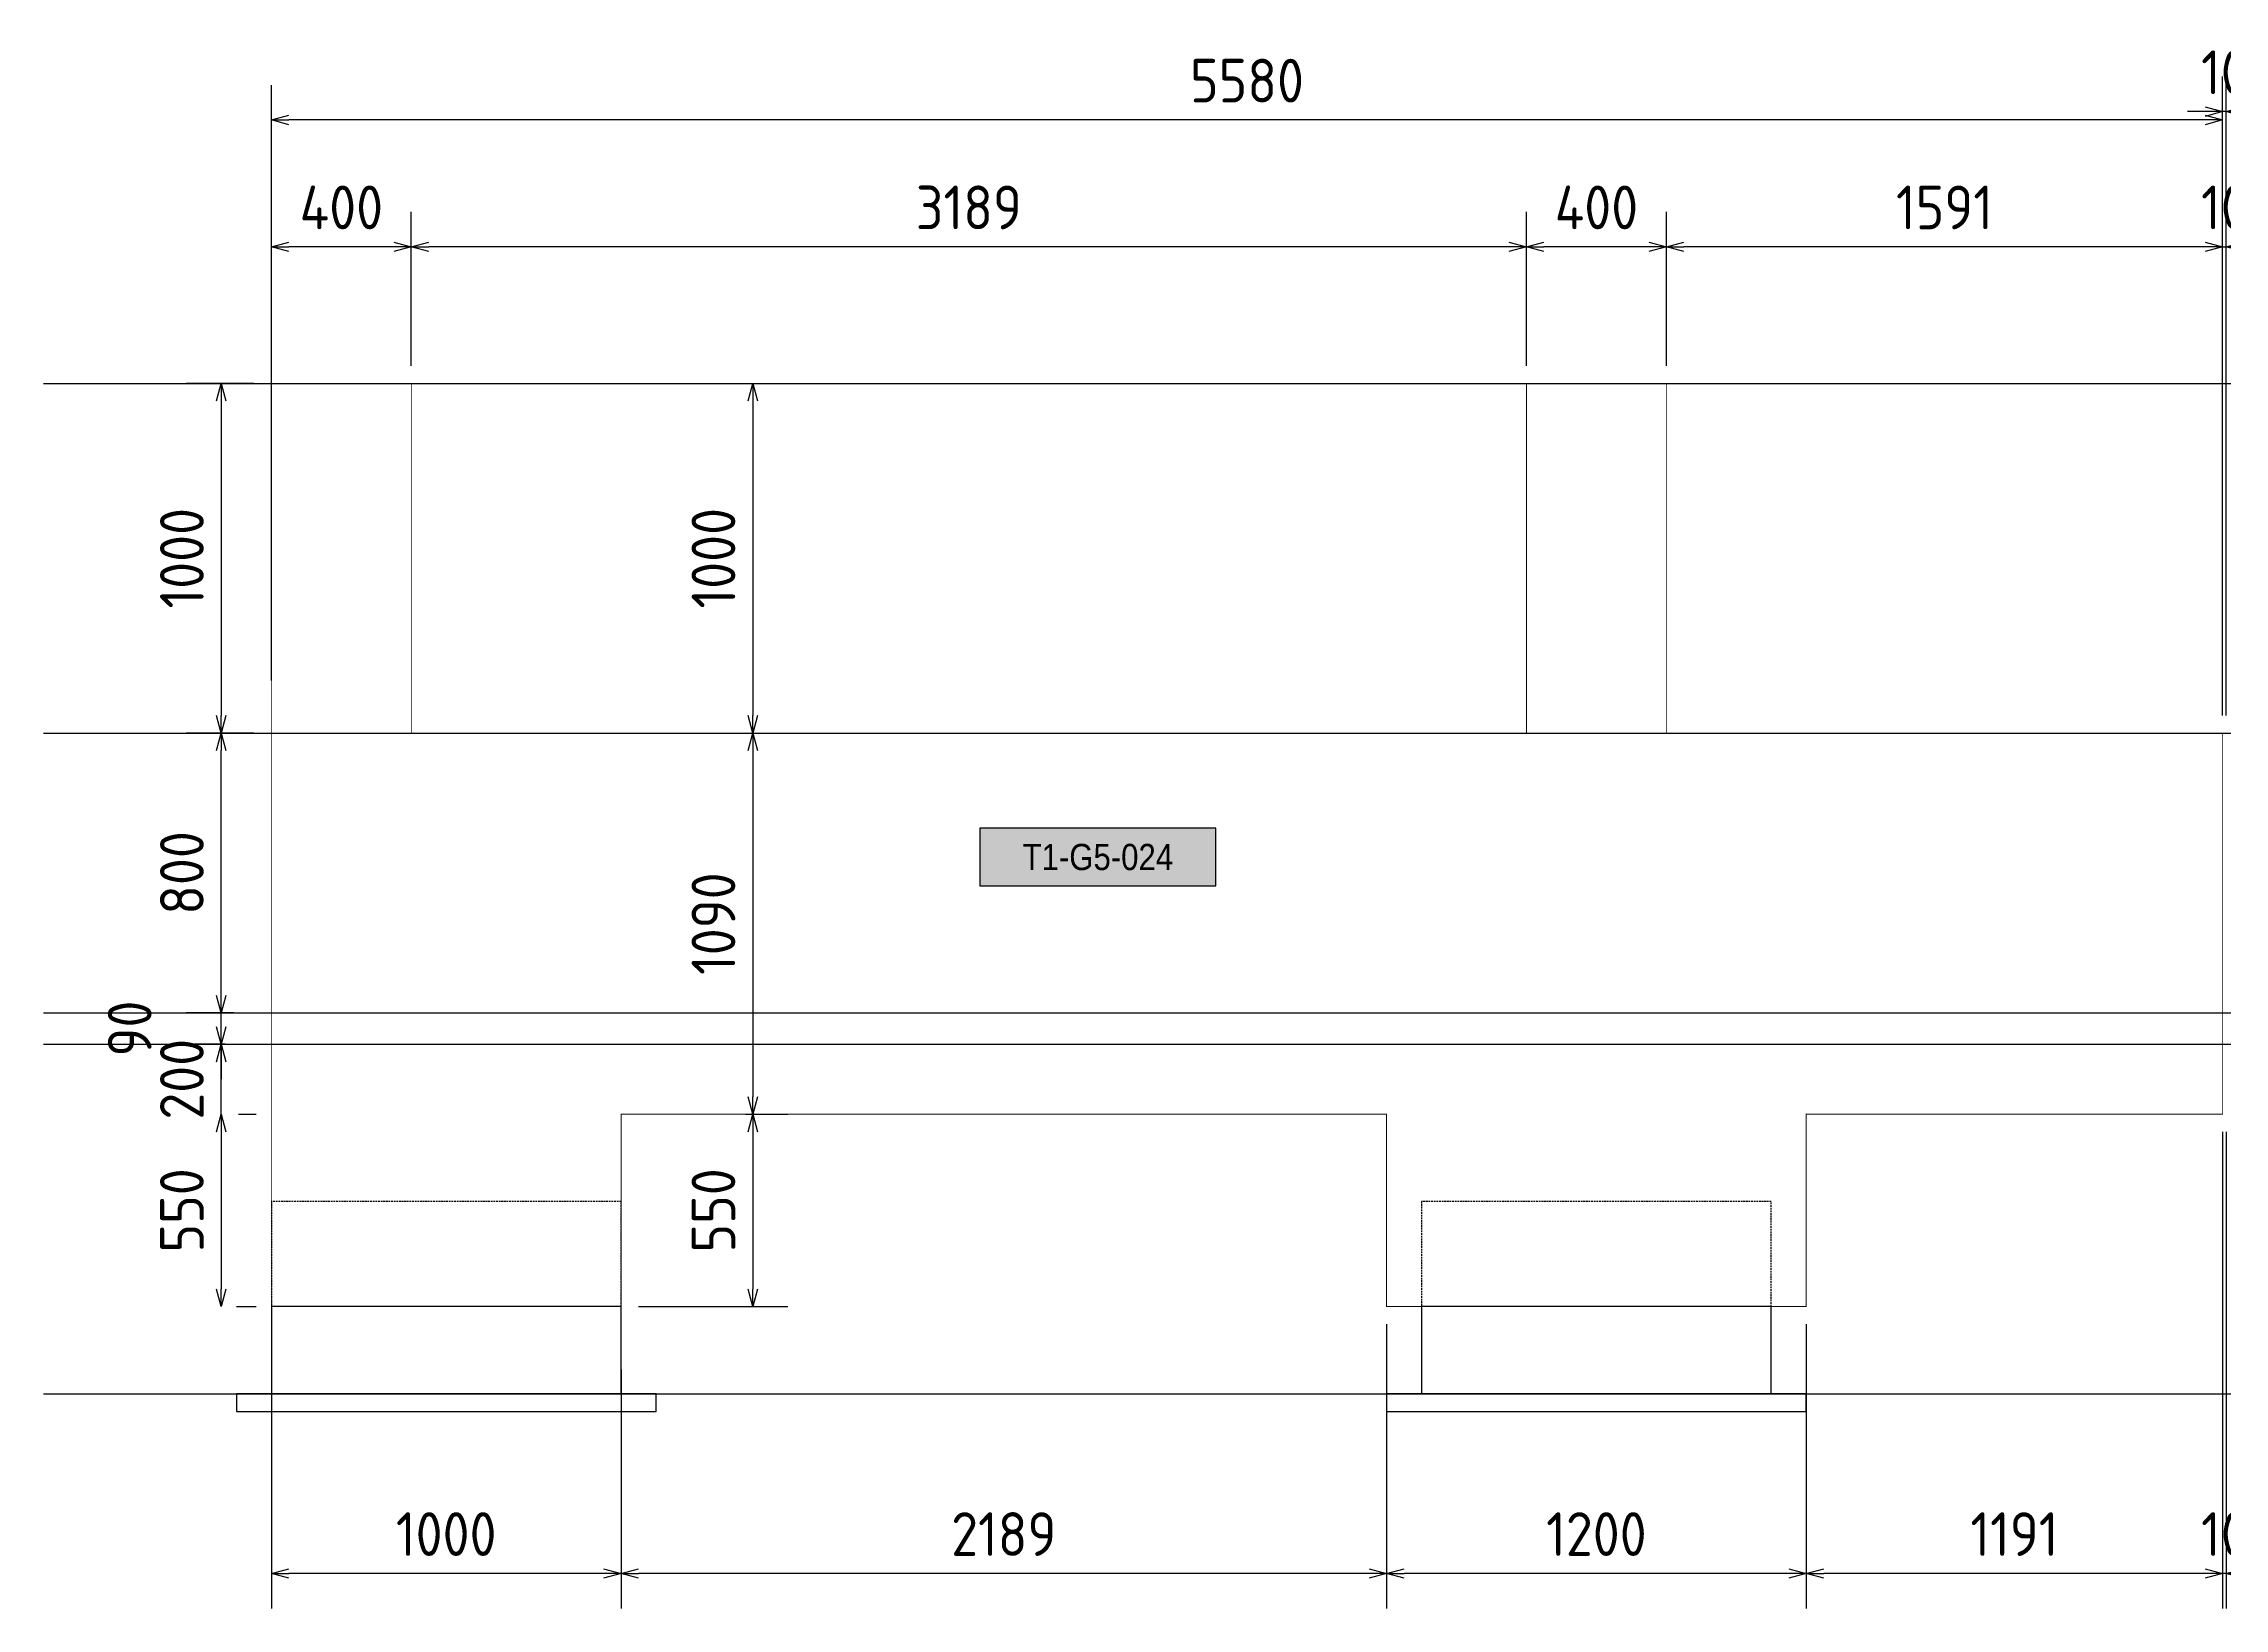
# Model space of a CAD drawing. Header units: centimetres. Extents: x -6122352 to 4157695, y -1694241 to 1947892.
# Drawn here: x 3328918 to 3335154, y -40055 to -35580 of the extents above; entities that cross this region are included whole.
import ezdxf
from ezdxf.enums import TextEntityAlignment as Align

# ---------------------------------------------------------------- set-up
doc = ezdxf.new("R2010")
doc.units = ezdxf.units.CM
doc.header["$MEASUREMENT"] = 0
doc.header["$PDMODE"] = 66
doc.header["$PDSIZE"] = 100
doc.linetypes.add('23585-XR-AR-END-SETTING OUT PLAN$0$HIDDEN', pattern=[0.375, 0.25, -0.125])
doc.linetypes.add('DASHED2', pattern=[0.375, 0.25, -0.125])
for name, color, linetype in [('0-T1-NEW', 7, 'Continuous'), ('00-MI-DIM', 7, 'Continuous'), ('@MI-TYPE-01', 30, 'Continuous'), ('PANEL-TAGS', 7, 'Continuous')]:
    doc.layers.add(name, color=color, linetype=linetype)
doc.styles.add('PANELTAG_STYLE', font='arial.ttf')
doc.styles.add('Schueco-BEMSTIL', font='isocpeur.ttf', dxfattribs={"width": 0.9})
doc.dimstyles.new('MI- JWC-TXT-2.5 MM', dxfattribs={"dimscale": 1.5, "dimtxt": 2.5, "dimasz": 1, "dimexe": 2, "dimexo": 1, "dimgap": 1, "dimtad": 1, "dimdec": 0, "dimdsep": 46, "dimtxsty": 'Schueco-BEMSTIL', "dimblk": 'OPEN30', "dimcen": 0, "dimdle": 2, "dimclrd": 140, "dimclre": 8, "dimclrt": 40, "dimadec": 0, "dimazin": 2, "dimtfac": 1, "dimtdec": 0, "dimtix": 1, "dimtmove": 2, "dimatfit": 3, "dimldrblk": 'OPEN', "dimfxl": 2, "dimlwd": -1, "dimlwe": -1, "dimarcsym": 0})

# ---------------------------------------------------------------- blocks, each defined once
blk = doc.blocks.new('_Open30')
at = {"color": 0, "linetype": 'ByBlock', "lineweight": -2}
for p, q in [((-1, 0.27), (0, 0)), ((0, 0), (-1, -0.27)), ((0, 0), (-1, 0))]:
    blk.add_line(p, q, dxfattribs=at)
blk = doc.blocks.new('*D2915')
at = {"layer": '00-MI-DIM', "color": 8, "transparency": 16777216}
for p, q in [((3333558.4, -36502), (3333558.4, -36061.2)), ((3335149.1, -36502), (3335149.1, -36061.2))]:
    blk.add_line(p, q, dxfattribs=at)
at = {"layer": '00-MI-DIM', "color": 140, "transparency": 16777216}
blk.add_line((3335099.1, -36161.2), (3333608.4, -36161.2), dxfattribs=at)
at = {"layer": 'Defpoints', "color": 0, "transparency": 16777216}
for p in [(3333558.4, -36161.2), (3333558.4, -36552), (3335149.1, -36552)]:
    blk.add_point(p, dxfattribs=at)
at = {"layer": '00-MI-DIM', "color": 140, "transparency": 16777216, "xscale": 50, "yscale": 50, "zscale": 50, "rotation": 180}
blk.add_blockref('_Open30', (3333558.4, -36161.2), dxfattribs=at)
at = {"layer": '00-MI-DIM', "color": 140, "transparency": 16777216, "xscale": 50, "yscale": 50, "zscale": 50}
blk.add_blockref('_Open30', (3335149.1, -36161.2), dxfattribs=at)
at = {"layer": '00-MI-DIM', "color": 40, "transparency": 16777216, "insert": (3334353.8, -36048.7), "char_height": 125, "attachment_point": 5, "style": 'Schueco-BEMSTIL'}
blk.add_mtext('1591', dxfattribs=at)
blk = doc.blocks.new('_Open')
at = {"color": 0, "linetype": 'ByBlock', "lineweight": -2}
for p, q in [((-1, 0.2), (0, 0)), ((-1, -0.2), (0, 0)), ((0, 0), (-1, 0))]:
    blk.add_line(p, q, dxfattribs=at)
blk = doc.blocks.new('*D2916')
at = {"layer": '00-MI-DIM', "color": 8, "transparency": 16777216}
for p, q in [((3333158.4, -36142), (3333158.4, -36061.2)), ((3333558.4, -36502), (3333558.4, -36061.2))]:
    blk.add_line(p, q, dxfattribs=at)
at = {"layer": '00-MI-DIM', "color": 140, "transparency": 16777216}
blk.add_line((3333508.4, -36161.2), (3333208.4, -36161.2), dxfattribs=at)
at = {"layer": 'Defpoints', "color": 0, "transparency": 16777216}
for p in [(3333158.4, -36161.2), (3333158.4, -36192), (3333558.4, -36552)]:
    blk.add_point(p, dxfattribs=at)
at = {"layer": '00-MI-DIM', "color": 140, "transparency": 16777216, "xscale": 50, "yscale": 50, "zscale": 50, "rotation": 180}
blk.add_blockref('_Open30', (3333158.4, -36161.2), dxfattribs=at)
at = {"layer": '00-MI-DIM', "color": 140, "transparency": 16777216, "xscale": 50, "yscale": 50, "zscale": 50}
blk.add_blockref('_Open30', (3333558.4, -36161.2), dxfattribs=at)
at = {"layer": '00-MI-DIM', "color": 40, "transparency": 16777216, "insert": (3333358.4, -36048.7), "char_height": 125, "attachment_point": 5, "style": 'Schueco-BEMSTIL'}
blk.add_mtext('400', dxfattribs=at)
blk = doc.blocks.new('*D2917')
at = {"layer": '00-MI-DIM', "color": 8, "transparency": 16777216}
for p, q in [((3329969.4, -36502), (3329969.4, -36061.2)), ((3333158.4, -36502), (3333158.4, -36061.2))]:
    blk.add_line(p, q, dxfattribs=at)
at = {"layer": '00-MI-DIM', "color": 140, "transparency": 16777216}
blk.add_line((3333108.4, -36161.2), (3330019.4, -36161.2), dxfattribs=at)
at = {"layer": 'Defpoints', "color": 0, "transparency": 16777216}
for p in [(3329969.4, -36161.2), (3329969.4, -36552), (3333158.4, -36552)]:
    blk.add_point(p, dxfattribs=at)
at = {"layer": '00-MI-DIM', "color": 140, "transparency": 16777216, "xscale": 50, "yscale": 50, "zscale": 50, "rotation": 180}
blk.add_blockref('_Open30', (3329969.4, -36161.2), dxfattribs=at)
at = {"layer": '00-MI-DIM', "color": 140, "transparency": 16777216, "xscale": 50, "yscale": 50, "zscale": 50}
blk.add_blockref('_Open30', (3333158.4, -36161.2), dxfattribs=at)
at = {"layer": '00-MI-DIM', "color": 40, "transparency": 16777216, "insert": (3331563.9, -36048.7), "char_height": 125, "attachment_point": 5, "style": 'Schueco-BEMSTIL'}
blk.add_mtext('3189', dxfattribs=at)
blk = doc.blocks.new('*D2918')
at = {"layer": '00-MI-DIM', "color": 8, "transparency": 16777216}
for p, q in [((3329569.4, -36142), (3329569.4, -36061.2)), ((3329969.4, -36502), (3329969.4, -36061.2))]:
    blk.add_line(p, q, dxfattribs=at)
at = {"layer": '00-MI-DIM', "color": 140, "transparency": 16777216}
blk.add_line((3329919.4, -36161.2), (3329619.4, -36161.2), dxfattribs=at)
at = {"layer": 'Defpoints', "color": 0, "transparency": 16777216}
for p in [(3329569.4, -36161.2), (3329569.4, -36192), (3329969.4, -36552)]:
    blk.add_point(p, dxfattribs=at)
at = {"layer": '00-MI-DIM', "color": 140, "transparency": 16777216, "xscale": 50, "yscale": 50, "zscale": 50, "rotation": 180}
blk.add_blockref('_Open30', (3329569.4, -36161.2), dxfattribs=at)
at = {"layer": '00-MI-DIM', "color": 140, "transparency": 16777216, "xscale": 50, "yscale": 50, "zscale": 50}
blk.add_blockref('_Open30', (3329969.4, -36161.2), dxfattribs=at)
at = {"layer": '00-MI-DIM', "color": 40, "transparency": 16777216, "insert": (3329769.4, -36048.7), "char_height": 125, "attachment_point": 5, "style": 'Schueco-BEMSTIL'}
blk.add_mtext('400', dxfattribs=at)
blk = doc.blocks.new('*D2927')
at = {"layer": '00-MI-DIM', "color": 8, "transparency": 16777216}
for p, q in [((3335149.1, -37502), (3335149.1, -35674.7)), ((3335159.1, -37502), (3335159.1, -35674.7))]:
    blk.add_line(p, q, dxfattribs=at)
at = {"layer": '00-MI-DIM', "color": 140, "transparency": 16777216}
for p, q in [((3335099.1, -35774.7), (3335049.1, -35774.7)), ((3335159.1, -35774.7), (3335149.1, -35774.7)), ((3335209.1, -35774.7), (3335259.1, -35774.7))]:
    blk.add_line(p, q, dxfattribs=at)
at = {"layer": 'Defpoints', "color": 0, "transparency": 16777216}
for p in [(3335149.1, -35774.7), (3335149.1, -37552), (3335159.1, -37552)]:
    blk.add_point(p, dxfattribs=at)
at = {"layer": '00-MI-DIM', "color": 140, "transparency": 16777216, "xscale": 50, "yscale": 50, "zscale": 50}
blk.add_blockref('_Open30', (3335149.1, -35774.7), dxfattribs=at)
at = {"layer": '00-MI-DIM', "color": 140, "transparency": 16777216, "xscale": 50, "yscale": 50, "zscale": 50, "rotation": 180}
blk.add_blockref('_Open30', (3335159.1, -35774.7), dxfattribs=at)
at = {"layer": '00-MI-DIM', "color": 40, "transparency": 16777216, "insert": (3335154.1, -35662.2), "char_height": 125, "attachment_point": 5, "style": 'Schueco-BEMSTIL'}
blk.add_mtext('10', dxfattribs=at)
blk = doc.blocks.new('*D2928')
at = {"layer": '00-MI-DIM', "color": 8, "transparency": 16777216}
for p, q in [((3329569.4, -37402), (3329569.4, -35698.6)), ((3335149.1, -37502), (3335149.1, -35698.6))]:
    blk.add_line(p, q, dxfattribs=at)
at = {"layer": '00-MI-DIM', "color": 140, "transparency": 16777216}
blk.add_line((3335099.1, -35798.6), (3329619.4, -35798.6), dxfattribs=at)
at = {"layer": 'Defpoints', "color": 0, "transparency": 16777216}
for p in [(3329569.4, -35798.6), (3329569.4, -37452), (3335149.1, -37552)]:
    blk.add_point(p, dxfattribs=at)
at = {"layer": '00-MI-DIM', "color": 140, "transparency": 16777216, "xscale": 50, "yscale": 50, "zscale": 50, "rotation": 180}
blk.add_blockref('_Open30', (3329569.4, -35798.6), dxfattribs=at)
at = {"layer": '00-MI-DIM', "color": 140, "transparency": 16777216, "xscale": 50, "yscale": 50, "zscale": 50}
blk.add_blockref('_Open30', (3335149.1, -35798.6), dxfattribs=at)
at = {"layer": '00-MI-DIM', "color": 40, "transparency": 16777216, "insert": (3332359.2, -35686.1), "char_height": 125, "attachment_point": 5, "style": 'Schueco-BEMSTIL'}
blk.add_mtext('5580', dxfattribs=at)
blk = doc.blocks.new('*D2902')
at = {"layer": '00-MI-DIM', "color": 8, "transparency": 16777216}
for p, q in [((3335149.1, -38692), (3335149.1, -40055.2)), ((3335159.1, -38692), (3335159.1, -40055.2))]:
    blk.add_line(p, q, dxfattribs=at)
at = {"layer": '00-MI-DIM', "color": 140, "transparency": 16777216}
for p, q in [((3335099.1, -39955.2), (3335049.1, -39955.2)), ((3335159.1, -39955.2), (3335149.1, -39955.2)), ((3335209.1, -39955.2), (3335259.1, -39955.2))]:
    blk.add_line(p, q, dxfattribs=at)
at = {"layer": 'Defpoints', "color": 0, "transparency": 16777216}
for p in [(3335149.1, -38642), (3335159.1, -38642), (3335149.1, -39955.2)]:
    blk.add_point(p, dxfattribs=at)
at = {"layer": '00-MI-DIM', "color": 140, "transparency": 16777216, "xscale": 50, "yscale": 50, "zscale": 50}
blk.add_blockref('_Open30', (3335149.1, -39955.2), dxfattribs=at)
at = {"layer": '00-MI-DIM', "color": 140, "transparency": 16777216, "xscale": 50, "yscale": 50, "zscale": 50, "rotation": 180}
blk.add_blockref('_Open30', (3335159.1, -39955.2), dxfattribs=at)
at = {"layer": '00-MI-DIM', "color": 40, "transparency": 16777216, "insert": (3335154.1, -39842.7), "char_height": 125, "attachment_point": 5, "style": 'Schueco-BEMSTIL'}
blk.add_mtext('10', dxfattribs=at)
blk = doc.blocks.new('*D2903')
at = {"layer": '00-MI-DIM', "color": 8, "transparency": 16777216}
for p, q in [((3335149.1, -38692), (3335149.1, -40055.2)), ((3333958.4, -39242), (3333958.4, -40055.2))]:
    blk.add_line(p, q, dxfattribs=at)
at = {"layer": '00-MI-DIM', "color": 140, "transparency": 16777216}
blk.add_line((3335099.1, -39955.2), (3334008.4, -39955.2), dxfattribs=at)
at = {"layer": 'Defpoints', "color": 0, "transparency": 16777216}
for p in [(3335149.1, -38642), (3333958.4, -39192), (3333958.4, -39955.2)]:
    blk.add_point(p, dxfattribs=at)
at = {"layer": '00-MI-DIM', "color": 140, "transparency": 16777216, "xscale": 50, "yscale": 50, "zscale": 50, "rotation": 180}
blk.add_blockref('_Open30', (3333958.4, -39955.2), dxfattribs=at)
at = {"layer": '00-MI-DIM', "color": 140, "transparency": 16777216, "xscale": 50, "yscale": 50, "zscale": 50}
blk.add_blockref('_Open30', (3335149.1, -39955.2), dxfattribs=at)
at = {"layer": '00-MI-DIM', "color": 40, "transparency": 16777216, "insert": (3334553.8, -39842.7), "char_height": 125, "attachment_point": 5, "style": 'Schueco-BEMSTIL'}
blk.add_mtext('1191', dxfattribs=at)
blk = doc.blocks.new('*D2904')
at = {"layer": '00-MI-DIM', "color": 8, "transparency": 16777216}
for p, q in [((3332758.4, -39242), (3332758.4, -40055.2)), ((3333958.4, -39242), (3333958.4, -40055.2))]:
    blk.add_line(p, q, dxfattribs=at)
at = {"layer": '00-MI-DIM', "color": 140, "transparency": 16777216}
blk.add_line((3333908.4, -39955.2), (3332808.4, -39955.2), dxfattribs=at)
at = {"layer": 'Defpoints', "color": 0, "transparency": 16777216}
for p in [(3332758.4, -39192), (3333958.4, -39192), (3332758.4, -39955.2)]:
    blk.add_point(p, dxfattribs=at)
at = {"layer": '00-MI-DIM', "color": 140, "transparency": 16777216, "xscale": 50, "yscale": 50, "zscale": 50, "rotation": 180}
blk.add_blockref('_Open30', (3332758.4, -39955.2), dxfattribs=at)
at = {"layer": '00-MI-DIM', "color": 140, "transparency": 16777216, "xscale": 50, "yscale": 50, "zscale": 50}
blk.add_blockref('_Open30', (3333958.4, -39955.2), dxfattribs=at)
at = {"layer": '00-MI-DIM', "color": 40, "transparency": 16777216, "insert": (3333358.4, -39842.7), "char_height": 125, "attachment_point": 5, "style": 'Schueco-BEMSTIL'}
blk.add_mtext('1200', dxfattribs=at)
blk = doc.blocks.new('*D2905')
at = {"layer": '00-MI-DIM', "color": 8, "transparency": 16777216}
for p, q in [((3332758.4, -39242), (3332758.4, -40055.2)), ((3330569.2, -39372), (3330569.2, -40055.2))]:
    blk.add_line(p, q, dxfattribs=at)
at = {"layer": '00-MI-DIM', "color": 140, "transparency": 16777216}
blk.add_line((3332708.4, -39955.2), (3330619.2, -39955.2), dxfattribs=at)
at = {"layer": 'Defpoints', "color": 0, "transparency": 16777216}
for p in [(3332758.4, -39192), (3330569.2, -39322), (3330569.2, -39955.2)]:
    blk.add_point(p, dxfattribs=at)
at = {"layer": '00-MI-DIM', "color": 140, "transparency": 16777216, "xscale": 50, "yscale": 50, "zscale": 50, "rotation": 180}
blk.add_blockref('_Open30', (3330569.2, -39955.2), dxfattribs=at)
at = {"layer": '00-MI-DIM', "color": 140, "transparency": 16777216, "xscale": 50, "yscale": 50, "zscale": 50}
blk.add_blockref('_Open30', (3332758.4, -39955.2), dxfattribs=at)
at = {"layer": '00-MI-DIM', "color": 40, "transparency": 16777216, "insert": (3331663.8, -39842.7), "char_height": 125, "attachment_point": 5, "style": 'Schueco-BEMSTIL'}
blk.add_mtext('2189', dxfattribs=at)
blk = doc.blocks.new('*D2906')
at = {"layer": '00-MI-DIM', "color": 8, "transparency": 16777216}
for p, q in [((3329569.4, -39242), (3329569.4, -40055.2)), ((3330569.2, -39372), (3330569.2, -40055.2))]:
    blk.add_line(p, q, dxfattribs=at)
at = {"layer": '00-MI-DIM', "color": 140, "transparency": 16777216}
blk.add_line((3330519.2, -39955.2), (3329619.4, -39955.2), dxfattribs=at)
at = {"layer": 'Defpoints', "color": 0, "transparency": 16777216}
for p in [(3329569.4, -39192), (3330569.2, -39322), (3329569.4, -39955.2)]:
    blk.add_point(p, dxfattribs=at)
at = {"layer": '00-MI-DIM', "color": 140, "transparency": 16777216, "xscale": 50, "yscale": 50, "zscale": 50, "rotation": 180}
blk.add_blockref('_Open30', (3329569.4, -39955.2), dxfattribs=at)
at = {"layer": '00-MI-DIM', "color": 140, "transparency": 16777216, "xscale": 50, "yscale": 50, "zscale": 50}
blk.add_blockref('_Open30', (3330569.2, -39955.2), dxfattribs=at)
at = {"layer": '00-MI-DIM', "color": 40, "transparency": 16777216, "insert": (3330069.3, -39842.7), "char_height": 125, "attachment_point": 5, "style": 'Schueco-BEMSTIL'}
blk.add_mtext('1000', dxfattribs=at)
blk = doc.blocks.new('*D2907')
at = {"layer": '00-MI-DIM', "color": 8, "transparency": 16777216}
for p, q in [((3329519.4, -36552), (3329325.9, -36552)), ((3329519.4, -37552), (3329325.9, -37552))]:
    blk.add_line(p, q, dxfattribs=at)
at = {"layer": '00-MI-DIM', "color": 140, "transparency": 16777216}
blk.add_line((3329425.9, -36602), (3329425.9, -37502), dxfattribs=at)
at = {"layer": 'Defpoints', "color": 0, "transparency": 16777216}
for p in [(3329569.4, -36552), (3329425.9, -37552), (3329569.4, -37552)]:
    blk.add_point(p, dxfattribs=at)
at = {"layer": '00-MI-DIM', "color": 140, "transparency": 16777216, "xscale": 50, "yscale": 50, "zscale": 50}
for p, rotation in [((3329425.9, -36552), 90), ((3329425.9, -37552), 270)]:
    blk.add_blockref('_Open30', p, dxfattribs=dict(at, rotation=rotation))
at = {"layer": '00-MI-DIM', "color": 40, "transparency": 16777216, "insert": (3329313.4, -37052), "char_height": 125, "attachment_point": 5, "rotation": 90, "style": 'Schueco-BEMSTIL'}
blk.add_mtext('1000', dxfattribs=at)
blk = doc.blocks.new('*D2908')
at = {"layer": '00-MI-DIM', "color": 8, "transparency": 16777216}
for p, q in [((3329474.9, -38642), (3329525.9, -38642)), ((3329469.2, -39192), (3329525.9, -39192))]:
    blk.add_line(p, q, dxfattribs=at)
at = {"layer": '00-MI-DIM', "color": 140, "transparency": 16777216}
blk.add_line((3329425.9, -38692), (3329425.9, -39142), dxfattribs=at)
at = {"layer": 'Defpoints', "color": 0, "transparency": 16777216}
for p in [(3329424.9, -38642), (3329419.2, -39192), (3329425.9, -39192)]:
    blk.add_point(p, dxfattribs=at)
at = {"layer": '00-MI-DIM', "color": 140, "transparency": 16777216, "xscale": 50, "yscale": 50, "zscale": 50}
for p, rotation in [((3329425.9, -38642), 90), ((3329425.9, -39192), 270)]:
    blk.add_blockref('_Open30', p, dxfattribs=dict(at, rotation=rotation))
at = {"layer": '00-MI-DIM', "color": 40, "transparency": 16777216, "insert": (3329313.4, -38917), "char_height": 125, "attachment_point": 5, "rotation": 90, "style": 'Schueco-BEMSTIL'}
blk.add_mtext('550', dxfattribs=at)
blk = doc.blocks.new('*D2875')
at = {"layer": '00-MI-DIM', "color": 8, "transparency": 16777216}
for p, q in [((3330826.3, -36552), (3331046, -36552)), ((3330823.8, -37552), (3331046, -37552))]:
    blk.add_line(p, q, dxfattribs=at)
at = {"layer": '00-MI-DIM', "color": 140, "transparency": 16777216}
blk.add_line((3330946, -36602), (3330946, -37502), dxfattribs=at)
at = {"layer": 'Defpoints', "color": 0, "transparency": 16777216}
for p in [(3330776.3, -36552), (3330773.8, -37552), (3330946, -37552)]:
    blk.add_point(p, dxfattribs=at)
at = {"layer": '00-MI-DIM', "color": 140, "transparency": 16777216, "xscale": 50, "yscale": 50, "zscale": 50}
for p, rotation in [((3330946, -36552), 90), ((3330946, -37552), 270)]:
    blk.add_blockref('_Open30', p, dxfattribs=dict(at, rotation=rotation))
at = {"layer": '00-MI-DIM', "color": 40, "transparency": 16777216, "insert": (3330833.5, -37052), "char_height": 125, "attachment_point": 5, "rotation": 90, "style": 'Schueco-BEMSTIL'}
blk.add_mtext('1000', dxfattribs=at)
blk = doc.blocks.new('T1-FOOTING ELEVATION')
at = {"color": 9}
blk.add_lwpolyline([(-600, -250), (600, -250), (600, -300), (-600, -300)], close=True, dxfattribs=at)
at = {"layer": '@MI-TYPE-01', "color": 114, "linetype": '23585-XR-AR-END-SETTING OUT PLAN$0$HIDDEN', "ltscale": 20, "true_color": 0x139b48}
blk.add_lwpolyline([(-500, 0), (-500, 300), (500, 300), (500, 0)], dxfattribs=at)
at = {"layer": '@MI-TYPE-01', "color": 114, "true_color": 0x139b48}
blk.add_lwpolyline([(-500, 0), (500, 0), (500, -250), (-500, -250)], close=True, dxfattribs=at)
blk = doc.blocks.new('*D2879')
at = {"layer": '00-MI-DIM', "color": 8, "transparency": 16777216}
for p, q in [((3330019.4, -37552), (3331046, -37552)), ((3330924.9, -38642), (3331046, -38642))]:
    blk.add_line(p, q, dxfattribs=at)
at = {"layer": '00-MI-DIM', "color": 140, "transparency": 16777216}
blk.add_line((3330946, -37602), (3330946, -38592), dxfattribs=at)
at = {"layer": 'Defpoints', "color": 0, "transparency": 16777216}
for p in [(3329969.4, -37552), (3330874.9, -38642), (3330946, -38642)]:
    blk.add_point(p, dxfattribs=at)
at = {"layer": '00-MI-DIM', "color": 140, "transparency": 16777216, "xscale": 50, "yscale": 50, "zscale": 50}
for p, rotation in [((3330946, -37552), 90), ((3330946, -38642), 270)]:
    blk.add_blockref('_Open30', p, dxfattribs=dict(at, rotation=rotation))
at = {"layer": '00-MI-DIM', "color": 40, "transparency": 16777216, "insert": (3330833.5, -38097), "char_height": 125, "attachment_point": 5, "rotation": 90, "style": 'Schueco-BEMSTIL'}
blk.add_mtext('1090', dxfattribs=at)
blk = doc.blocks.new('*D2880')
at = {"layer": '00-MI-DIM', "color": 8, "transparency": 16777216}
for p, q in [((3330924.9, -38642), (3331046, -38642)), ((3330619.4, -39192), (3331046, -39192))]:
    blk.add_line(p, q, dxfattribs=at)
at = {"layer": '00-MI-DIM', "color": 140, "transparency": 16777216}
blk.add_line((3330946, -38692), (3330946, -39142), dxfattribs=at)
at = {"layer": 'Defpoints', "color": 0, "transparency": 16777216}
for p in [(3330874.9, -38642), (3330569.4, -39192), (3330946, -39192)]:
    blk.add_point(p, dxfattribs=at)
at = {"layer": '00-MI-DIM', "color": 140, "transparency": 16777216, "xscale": 50, "yscale": 50, "zscale": 50}
for p, rotation in [((3330946, -38642), 90), ((3330946, -39192), 270)]:
    blk.add_blockref('_Open30', p, dxfattribs=dict(at, rotation=rotation))
at = {"layer": '00-MI-DIM', "color": 40, "transparency": 16777216, "insert": (3330833.5, -38917), "char_height": 125, "attachment_point": 5, "rotation": 90, "style": 'Schueco-BEMSTIL'}
blk.add_mtext('550', dxfattribs=at)
blk = doc.blocks.new('*D2952')
at = {"layer": '00-MI-DIM', "color": 140, "transparency": 16777216}
for p, q in [((3329425.9, -38392), (3329425.9, -38342)), ((3329425.9, -38642), (3329425.9, -38442)), ((3329425.9, -38692), (3329425.9, -38742))]:
    blk.add_line(p, q, dxfattribs=at)
at = {"layer": '00-MI-DIM', "color": 8, "transparency": 16777216}
for p, q in [((3329436.9, -38442), (3329325.9, -38442)), ((3329474.9, -38642), (3329525.9, -38642))]:
    blk.add_line(p, q, dxfattribs=at)
at = {"layer": 'Defpoints', "color": 0, "transparency": 16777216}
for p in [(3329425.9, -38442), (3329486.9, -38442), (3329424.9, -38642)]:
    blk.add_point(p, dxfattribs=at)
at = {"layer": '00-MI-DIM', "color": 140, "transparency": 16777216, "xscale": 50, "yscale": 50, "zscale": 50}
for p, rotation in [((3329425.9, -38442), 270), ((3329425.9, -38642), 90)]:
    blk.add_blockref('_Open30', p, dxfattribs=dict(at, rotation=rotation))
at = {"layer": '00-MI-DIM', "color": 40, "transparency": 16777216, "insert": (3329313.4, -38542), "char_height": 125, "attachment_point": 5, "rotation": 90, "style": 'Schueco-BEMSTIL'}
blk.add_mtext('200', dxfattribs=at)
blk = doc.blocks.new('*D2953')
at = {"layer": '00-MI-DIM', "color": 140, "transparency": 16777216}
for p, q in [((3329425.9, -38302), (3329425.9, -38252)), ((3329425.9, -38442), (3329425.9, -38352)), ((3329425.9, -38492), (3329425.9, -38542))]:
    blk.add_line(p, q, dxfattribs=at)
at = {"layer": '00-MI-DIM', "color": 8, "transparency": 16777216}
for p, q in [((3329462.4, -38352), (3329325.9, -38352)), ((3329436.9, -38442), (3329325.9, -38442))]:
    blk.add_line(p, q, dxfattribs=at)
at = {"layer": 'Defpoints', "color": 0, "transparency": 16777216}
for p in [(3329425.9, -38352), (3329512.4, -38352), (3329486.9, -38442)]:
    blk.add_point(p, dxfattribs=at)
at = {"layer": '00-MI-DIM', "color": 140, "transparency": 16777216, "xscale": 50, "yscale": 50, "zscale": 50}
for p, rotation in [((3329425.9, -38352), 270), ((3329425.9, -38442), 90)]:
    blk.add_blockref('_Open30', p, dxfattribs=dict(at, rotation=rotation))
at = {"layer": '00-MI-DIM', "color": 40, "transparency": 16777216, "insert": (3329164.1, -38397), "char_height": 125, "attachment_point": 5, "rotation": 90, "style": 'Schueco-BEMSTIL'}
blk.add_mtext('90', dxfattribs=at)
blk = doc.blocks.new('*D2954')
at = {"layer": '00-MI-DIM', "color": 8, "transparency": 16777216}
for p, q in [((3329410.5, -37552), (3329525.9, -37552)), ((3329462.4, -38352), (3329325.9, -38352))]:
    blk.add_line(p, q, dxfattribs=at)
at = {"layer": '00-MI-DIM', "color": 140, "transparency": 16777216}
blk.add_line((3329425.9, -38302), (3329425.9, -37602), dxfattribs=at)
at = {"layer": 'Defpoints', "color": 0, "transparency": 16777216}
for p in [(3329360.5, -37552), (3329425.9, -37552), (3329512.4, -38352)]:
    blk.add_point(p, dxfattribs=at)
at = {"layer": '00-MI-DIM', "color": 140, "transparency": 16777216, "xscale": 50, "yscale": 50, "zscale": 50}
for p, rotation in [((3329425.9, -37552), 90), ((3329425.9, -38352), 270)]:
    blk.add_blockref('_Open30', p, dxfattribs=dict(at, rotation=rotation))
at = {"layer": '00-MI-DIM', "color": 40, "transparency": 16777216, "insert": (3329313.4, -37952), "char_height": 125, "attachment_point": 5, "rotation": 90, "style": 'Schueco-BEMSTIL'}
blk.add_mtext('800', dxfattribs=at)
blk = doc.blocks.new('*D2962')
at = {"layer": '00-MI-DIM', "color": 8, "transparency": 16777216}
for p, q in [((3335149.1, -36502), (3335149.1, -36061.2)), ((3335159.1, -36502), (3335159.1, -36061.2))]:
    blk.add_line(p, q, dxfattribs=at)
at = {"layer": '00-MI-DIM', "color": 140, "transparency": 16777216}
for p, q in [((3335099.1, -36161.2), (3335049.1, -36161.2)), ((3335149.1, -36161.2), (3335159.1, -36161.2)), ((3335209.1, -36161.2), (3335259.1, -36161.2))]:
    blk.add_line(p, q, dxfattribs=at)
at = {"layer": 'Defpoints', "color": 0, "transparency": 16777216}
for p in [(3335159.1, -36161.2), (3335149.1, -36552), (3335159.1, -36552)]:
    blk.add_point(p, dxfattribs=at)
at = {"layer": '00-MI-DIM', "color": 140, "transparency": 16777216, "xscale": 50, "yscale": 50, "zscale": 50}
blk.add_blockref('_Open30', (3335149.1, -36161.2), dxfattribs=at)
at = {"layer": '00-MI-DIM', "color": 140, "transparency": 16777216, "xscale": 50, "yscale": 50, "zscale": 50, "rotation": 180}
blk.add_blockref('_Open30', (3335159.1, -36161.2), dxfattribs=at)
at = {"layer": '00-MI-DIM', "color": 40, "transparency": 16777216, "insert": (3335154.1, -36048.7), "char_height": 125, "attachment_point": 5, "style": 'Schueco-BEMSTIL'}
blk.add_mtext('10', dxfattribs=at)
blk = doc.blocks.new('PANELTAG')
at = {"layer": 'PANEL-TAGS', "color": 1}
blk.add_lwpolyline([(-13.5, -3.3), (13.5, -3.3), (13.5, 3.3), (-13.5, 3.3)], close=True, dxfattribs=at)
at = {"layer": 'PANEL-TAGS', "color": 40, "true_color": 0xffd700}
blk.add_solid([(-13.5, -3.3), (13.5, -3.3), (-13.5, 3.3), (13.5, 3.3)], dxfattribs=at)
at = {"layer": 'PANEL-TAGS', "color": 5, "style": 'PANELTAG_STYLE', "width": 0.85}
blk.add_attdef('TAGNO', text='', height=3, dxfattribs=at).set_placement((0, 0), align=Align.MIDDLE)

msp = doc.modelspace()

# ---------------------------------------------------------------- linework, layer by layer
at = {"color": 160, "linetype": 'DASHED2', "ltscale": 5}
for points in [[(3328918.01696, -36552.01196), (3347512.89741, -36552.01196)], [(3328918.01696, -37552.01196), (3347512.89741, -37552.01196)], [(3328918.01696, -38352.01196), (3347512.89741, -38352.01196)], [(3328918.01696, -38442.01196), (3347512.89741, -38442.01196)], [(3328918.01696, -39442.01196), (3347512.89741, -39442.01196)]]:
    msp.add_lwpolyline(points, dxfattribs=at)
at = {"layer": '0-T1-NEW', "color": 30, "ltscale": 20, "const_width": 2.5}
msp.add_lwpolyline([(3329569.36715, -39192.01196), (3329569.36715, -36552.01196), (3329969.36715, -36552.01196), (3329969.36715, -37552.01196), (3333158.40111, -37552.01196), (3333158.40111, -36552.01196), (3333558.40111, -36552.01196), (3333558.40111, -37552.01196), (3335149.10364, -37552.01196), (3335149.10364, -38642.01196), (3333958.40111, -38642.01196), (3333958.40111, -39192.01196), (3332758.40111, -39192.01196), (3332758.40111, -39192.01196), (3332758.40111, -38642.01196), (3330569.36715, -38642.01196), (3330569.36715, -39192.01196), (3329569.36715, -39192.01196), (3329569.36715, -39192.01196)], dxfattribs=at)

# ---------------------------------------------------------------- block references
at = {"layer": '@MI-TYPE-01', "color": 30, "xscale": -1}
for p in [(3330069.36715, -39192.01196), (3333358.40111, -39192.01196)]:
    msp.add_blockref('T1-FOOTING ELEVATION', p, dxfattribs=at)
at = {"layer": 'PANEL-TAGS'}
ref = msp.add_blockref('PANELTAG', (3331932.64807, -37906.35399), dxfattribs=dict(at, xscale=25, yscale=25, zscale=25))
ref.add_attrib('TAGNO', 'T1-G5-024', dxfattribs={"color": 5, "height": 75, "style": 'PANELTAG_STYLE', "width": 0.85}).set_placement((3331932.64807, -37906.35399), align=Align.MIDDLE_CENTER)

# ---------------------------------------------------------------- dimensions: what is measured, and where the dimension line sits
at = {"layer": '00-MI-DIM', "color": 30}
for base, p1, p2, angle, picture, middle in [((3329569.36715, -35798.60445), (3335149.10364, -37552.01196), (3329569.36715, -37451.9517), 180, '*D2928', (3332359.2354, -35686.10445)), ((3329569.36715, -36161.19914), (3329969.36715, -36552.01196), (3329569.36715, -36192.01197), 180, '*D2918', (3329769.36715, -36048.69914)), ((3329425.94483, -37552.01196), (3329512.39455, -38352.01196), (3329360.50628, -37552.01196), 90, '*D2954', (3329313.44483, -37952.01196)), ((3329425.94483, -38442.01196), (3329424.94483, -38642.01196), (3329486.89325, -38442.01196), 90, '*D2952', (3329313.44483, -38542.01196)), ((3329569.36715, -39955.19999), (3330569.1597, -39322.01196), (3329569.36715, -39192.01196), 180, '*D2906', (3330069.26343, -39842.69999))]:
    dim = msp.add_linear_dim(base=base, p1=p1, p2=p2, angle=angle, dimstyle='MI- JWC-TXT-2.5 MM', dxfattribs=at)
    dim.commit()
    dim.dimension.update_dxf_attribs({"geometry": picture, "text_midpoint": middle})
for base, p1, p2, angle, picture, middle in [((3335149.10364, -35774.74241), (3335159.10364, -37552.01196), (3335149.10364, -37552.01196), 180, '*D2927', (3335154.10364, -35774.74241)), ((3329969.36715, -36161.19914), (3333158.40111, -36552.01196), (3329969.36715, -36552.01196), 180, '*D2917', (3331563.88413, -36161.19914)), ((3333158.40111, -36161.19914), (3333558.40111, -36552.01196), (3333158.40111, -36192.01197), 180, '*D2916', (3333358.40111, -36161.19914)), ((3333558.40111, -36161.19914), (3335149.10364, -36552.01196), (3333558.40111, -36552.01196), 180, '*D2915', (3334353.75238, -36161.19914)), ((3329425.94483, -38352.01196), (3329486.89325, -38442.01196), (3329512.39455, -38352.01196), 90, '*D2953', (3329164.06141, -38397.01196)), ((3333958.40111, -39955.19999), (3335149.10364, -38642.01196), (3333958.40111, -39192.01196), 180, '*D2903', (3334553.75238, -39955.19999)), ((3335149.10364, -39955.19999), (3335159.10364, -38642.01196), (3335149.10364, -38642.01196), 180, '*D2902', (3335154.10364, -39955.19999)), ((3330569.1597, -39955.19999), (3332758.40111, -39192.01196), (3330569.1597, -39322.01196), 180, '*D2905', (3331663.78041, -39955.19999)), ((3332758.40111, -39955.19999), (3333958.40111, -39192.01196), (3332758.40111, -39192.01196), 180, '*D2904', (3333358.40111, -39955.19999))]:
    dim = msp.add_linear_dim(base=base, p1=p1, p2=p2, angle=angle, dimstyle='MI- JWC-TXT-2.5 MM', dxfattribs=at)
    dim.commit()
    dim.dimension.update_dxf_attribs({"geometry": picture, "text_midpoint": middle, "dimtype": 160})
at = {"layer": '00-MI-DIM'}
for base, p1, p2, angle, picture, middle in [((3335159.10364, -36161.19914), (3335149.10364, -36552.01196), (3335159.10364, -36552.01196), 180, '*D2962', (3335154.10364, -36048.69914)), ((3329425.94483, -37552.01196), (3329569.36715, -36552.01196), (3329569.36715, -37552.01196), 90, '*D2907', (3329313.44483, -37052.01196)), ((3330946.04852, -37552.01196), (3330776.3149, -36552.01196), (3330773.84599, -37552.01196), 90, '*D2875', (3330833.54852, -37052.01196)), ((3330946.04852, -38642.01196), (3329969.36715, -37552.01196), (3330874.92613, -38642.01196), 90, '*D2879', (3330833.54852, -38097.01196)), ((3329425.94483, -39192.01196), (3329424.94483, -38642.01196), (3329419.2461, -39192.01196), 90, '*D2908', (3329313.44483, -38917.01196)), ((3330946.04852, -39192.01196), (3330874.92613, -38642.01196), (3330569.36715, -39192.01196), 90, '*D2880', (3330833.54852, -38917.01196))]:
    dim = msp.add_linear_dim(base=base, p1=p1, p2=p2, angle=angle, dimstyle='MI- JWC-TXT-2.5 MM', dxfattribs=at)
    dim.commit()
    dim.dimension.update_dxf_attribs({"geometry": picture, "text_midpoint": middle})

doc.saveas('drawing.dxf')
